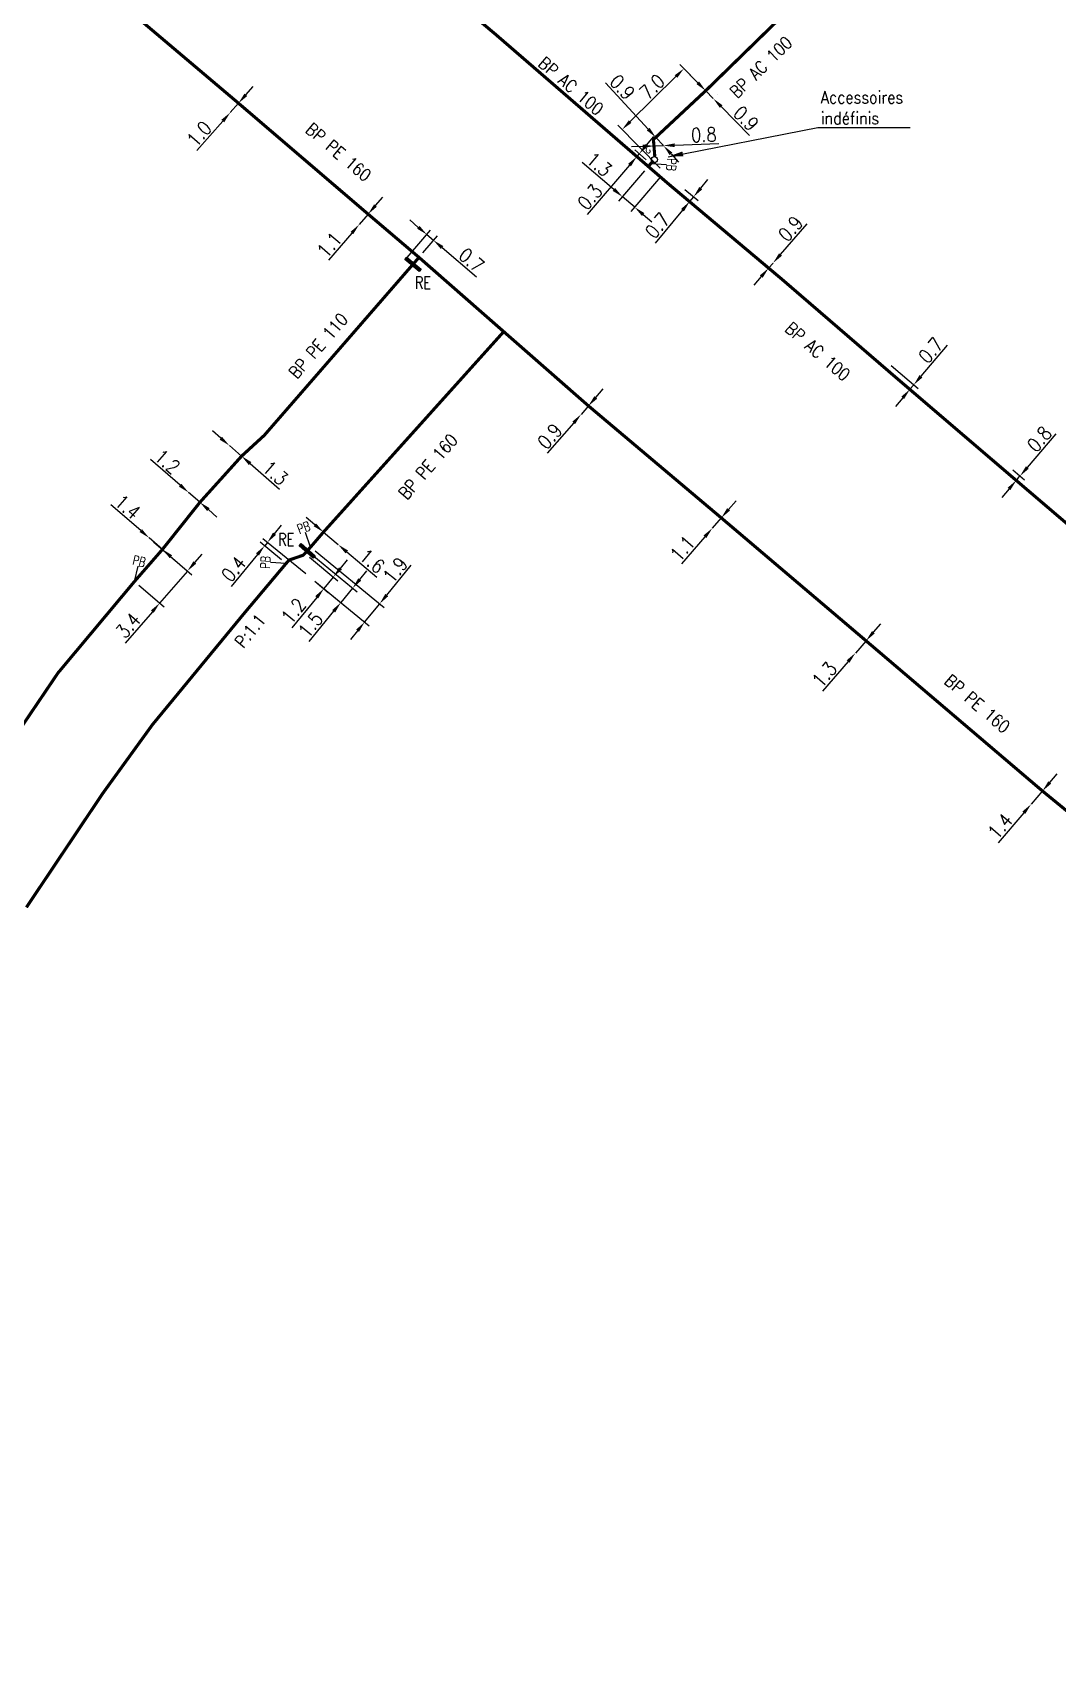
# Model space of a CAD drawing. Header units: millimetres. Extents: x 184998 to 186003, y 126995 to 128002.
# Drawn here: x 185588 to 185670.2, y 127368.1 to 127498 of the extents above; entities that cross this region are included whole.
import ezdxf
from ezdxf.enums import TextEntityAlignment as Align

# ---------------------------------------------------------------- set-up
doc = ezdxf.new("R2010")
doc.units = ezdxf.units.MM
doc.header["$PDMODE"] = 34
doc.linetypes.add('L_25_AP', pattern=[2000, 1000, 1000])
doc.linetypes.add('L_25_PE', pattern=[2000, 1000, 1000])
doc.layers.get('0').update_dxf_attribs({"linetype": 'CONTINUOUS'})
doc.layers.get('DEFPOINTS').update_dxf_attribs({"linetype": 'CONTINUOUS'})
for name, color, linetype in [('L_150', 1, 'CONTINUOUS'), ('L_340', 7, 'CONTINUOUS'), ('L_930', 7, 'CONTINUOUS')]:
    doc.layers.add(name, color=color, linetype=linetype)
doc.styles.add('G_ROMANS', font='ROMANS.SHX', dxfattribs={"width": 0.75})
doc.styles.get("Standard").update_dxf_attribs({"font": 'romans.shx', "width": 0.85})
doc.dimstyles.get("Standard").update_dxf_attribs({"dimtxt": 1.5, "dimasz": 1.2, "dimexe": 0.625, "dimexo": 0.625, "dimgap": 0.25, "dimtad": 1, "dimdec": 1, "dimzin": 0, "dimdsep": 46, "dimtxsty": 'Standard', "dimcen": -0.5, "dimadec": 0, "dimazin": 0, "dimtfac": 1, "dimtdec": 1, "dimtmove": 0, "dimatfit": 3, "dimfxl": 0, "dimtolj": 1, "dimtzin": 0, "dimarcsym": 0})

# ---------------------------------------------------------------- blocks, each defined once
blk = doc.blocks.new('*D706')
at = {"layer": 'DEFPOINTS', "color": 0, "linetype": 'Continuous', "ltscale": 0.5, "transparency": 16777216}
for p in [(185614.89, 127483.4), (185614.18, 127482.57), (185614.18, 127482.57)]:
    blk.add_point(p, dxfattribs=at)
at = {"layer": 'L_150', "color": 0, "linetype": 'Continuous', "lineweight": -2, "ltscale": 0.5, "transparency": 16777216}
for p, q in [((185615.48, 127484.08), (185616.07, 127484.77)), ((185614.89, 127483.4), (185614.18, 127482.57)), ((185613.59, 127481.88), (185611.72, 127479.71))]:
    blk.add_line(p, q, dxfattribs=at)
at = {"layer": 'L_150', "color": 0, "linetype": 'Continuous', "ltscale": 0.5, "transparency": 16777216}
for points in [[(185615.37, 127484.18), (185615.59, 127483.99), (185614.89, 127483.4)], [(185613.48, 127481.98), (185613.7, 127481.79), (185614.18, 127482.57)]]:
    blk.add_solid(points, dxfattribs=at)
at = {"layer": 'L_150', "color": 0, "linetype": 'Continuous', "ltscale": 0.5, "transparency": 16777216, "insert": (185611.79, 127480.94), "char_height": 1.125, "attachment_point": 5, "rotation": 49.3536}
blk.add_mtext('\\A1;1.1', dxfattribs=at)
blk = doc.blocks.new('*D707')
at = {"layer": 'DEFPOINTS', "color": 0, "linetype": 'Continuous', "ltscale": 0.5, "transparency": 16777216}
for p in [(185604.5, 127492.29), (185603.84, 127491.54), (185603.84, 127491.54)]:
    blk.add_point(p, dxfattribs=at)
at = {"layer": 'L_150', "color": 0, "linetype": 'Continuous', "lineweight": -2, "ltscale": 0.5, "transparency": 16777216}
for p, q in [((185605.09, 127492.96), (185605.68, 127493.64)), ((185604.5, 127492.29), (185603.84, 127491.54)), ((185603.24, 127490.86), (185601.17, 127488.5))]:
    blk.add_line(p, q, dxfattribs=at)
at = {"layer": 'L_150', "color": 0, "linetype": 'Continuous', "ltscale": 0.5, "transparency": 16777216}
for points in [[(185604.98, 127493.06), (185605.2, 127492.86), (185604.5, 127492.29)], [(185603.13, 127490.96), (185603.36, 127490.76), (185603.84, 127491.54)]]:
    blk.add_solid(points, dxfattribs=at)
at = {"layer": 'L_150', "color": 0, "linetype": 'Continuous', "ltscale": 0.5, "transparency": 16777216, "insert": (185601.35, 127489.83), "char_height": 1.125, "attachment_point": 5, "rotation": 48.7536}
blk.add_mtext('\\A1;1.0', dxfattribs=at)
blk = doc.blocks.new('*D712')
at = {"layer": 'DEFPOINTS', "color": 0, "linetype": 'Continuous', "ltscale": 0.5, "transparency": 16777216}
for p in [(185619.6, 127481.76), (185617.72, 127479.55), (185618.97, 127479.93)]:
    blk.add_point(p, dxfattribs=at)
at = {"layer": 'L_150', "color": 0, "linetype": 'Continuous', "lineweight": -2, "ltscale": 0.5, "transparency": 16777216}
for p, q in [((185618.02, 127479.91), (185619.9, 127482.12)), ((185618.91, 127482.34), (185618.23, 127482.93)), ((185619.27, 127480.29), (185620.44, 127481.66)), ((185619.6, 127481.76), (185620.13, 127481.3)), ((185620.82, 127480.72), (185623.59, 127478.36))]:
    blk.add_line(p, q, dxfattribs=at)
at = {"layer": 'L_150', "color": 0, "linetype": 'Continuous', "ltscale": 0.5, "transparency": 16777216}
for points in [[(185619.01, 127482.46), (185618.82, 127482.23), (185619.6, 127481.76)], [(185620.92, 127480.84), (185620.72, 127480.61), (185620.13, 127481.3)]]:
    blk.add_solid(points, dxfattribs=at)
at = {"layer": 'L_150', "color": 0, "linetype": 'Continuous', "ltscale": 0.5, "transparency": 16777216, "insert": (185623.18, 127479.7), "char_height": 1.125, "attachment_point": 5, "rotation": 319.5949}
blk.add_mtext('\\A1;0.7', dxfattribs=at)
blk = doc.blocks.new('*D713')
at = {"layer": 'DEFPOINTS', "color": 0, "linetype": 'Continuous', "ltscale": 0.5, "transparency": 16777216}
for p in [(185603.77, 127464.85), (185603.77, 127464.85), (185604.75, 127464)]:
    blk.add_point(p, dxfattribs=at)
at = {"layer": 'L_150', "color": 0, "linetype": 'Continuous', "lineweight": -2, "ltscale": 0.5, "transparency": 16777216}
for p, q in [((185603.09, 127465.44), (185602.41, 127466.03)), ((185603.77, 127464.85), (185604.75, 127464)), ((185605.43, 127463.41), (185607.8, 127461.35))]:
    blk.add_line(p, q, dxfattribs=at)
at = {"layer": 'L_150', "color": 0, "linetype": 'Continuous', "ltscale": 0.5, "transparency": 16777216}
for points in [[(185603.18, 127465.55), (185602.99, 127465.32), (185603.77, 127464.85)], [(185605.53, 127463.52), (185605.33, 127463.29), (185604.75, 127464)]]:
    blk.add_solid(points, dxfattribs=at)
at = {"layer": 'L_150', "color": 0, "linetype": 'Continuous', "ltscale": 0.5, "transparency": 16777216, "insert": (185607.45, 127462.65), "char_height": 1.125, "attachment_point": 5, "rotation": 319.0544}
blk.add_mtext('\\A1;1.3', dxfattribs=at)
blk = doc.blocks.new('*D714')
at = {"layer": 'DEFPOINTS', "color": 0, "linetype": 'Continuous', "ltscale": 0.5, "transparency": 16777216}
for p in [(185600.5, 127461.09), (185600.5, 127461.09), (185601.41, 127460.3)]:
    blk.add_point(p, dxfattribs=at)
at = {"layer": 'L_150', "color": 0, "linetype": 'Continuous', "lineweight": -2, "ltscale": 0.5, "transparency": 16777216}
for p, q in [((185599.82, 127461.68), (185597.45, 127463.74)), ((185601.41, 127460.3), (185600.5, 127461.09)), ((185602.09, 127459.71), (185602.77, 127459.12))]:
    blk.add_line(p, q, dxfattribs=at)
at = {"layer": 'L_150', "color": 0, "linetype": 'Continuous', "ltscale": 0.5, "transparency": 16777216}
for points in [[(185599.92, 127461.79), (185599.72, 127461.56), (185600.5, 127461.09)], [(185602.19, 127459.83), (185601.99, 127459.6), (185601.41, 127460.3)]]:
    blk.add_solid(points, dxfattribs=at)
at = {"layer": 'L_150', "color": 0, "linetype": 'Continuous', "ltscale": 0.5, "transparency": 16777216, "insert": (185598.79, 127463.57), "char_height": 1.125, "attachment_point": 5, "rotation": 319.0588}
blk.add_mtext('\\A1;1.2', dxfattribs=at)
blk = doc.blocks.new('*D715')
at = {"layer": 'DEFPOINTS', "color": 0, "linetype": 'Continuous', "ltscale": 0.5, "transparency": 16777216}
for p in [(185632.55, 127468.03), (185631.96, 127467.35), (185631.96, 127467.35)]:
    blk.add_point(p, dxfattribs=at)
at = {"layer": 'L_150', "color": 0, "linetype": 'Continuous', "lineweight": -2, "ltscale": 0.5, "transparency": 16777216}
for p, q in [((185633.14, 127468.71), (185633.74, 127469.39)), ((185632.55, 127468.03), (185631.96, 127467.35)), ((185631.37, 127466.67), (185629.25, 127464.23))]:
    blk.add_line(p, q, dxfattribs=at)
at = {"layer": 'L_150', "color": 0, "linetype": 'Continuous', "ltscale": 0.5, "transparency": 16777216}
for points in [[(185633.03, 127468.81), (185633.26, 127468.61), (185632.55, 127468.03)], [(185631.26, 127466.77), (185631.48, 127466.57), (185631.96, 127467.35)]]:
    blk.add_solid(points, dxfattribs=at)
at = {"layer": 'L_150', "color": 0, "linetype": 'Continuous', "ltscale": 0.5, "transparency": 16777216, "insert": (185629.45, 127465.6), "char_height": 1.125, "attachment_point": 5, "rotation": 48.9476}
blk.add_mtext('\\A1;0.9', dxfattribs=at)
blk = doc.blocks.new('*D716')
at = {"layer": 'DEFPOINTS', "color": 0, "linetype": 'Continuous', "ltscale": 0.5, "transparency": 16777216}
for p in [(185643.2, 127459.05), (185642.48, 127458.22), (185642.48, 127458.22)]:
    blk.add_point(p, dxfattribs=at)
at = {"layer": 'L_150', "color": 0, "linetype": 'Continuous', "lineweight": -2, "ltscale": 0.5, "transparency": 16777216}
for p, q in [((185643.79, 127459.73), (185644.38, 127460.41)), ((185643.2, 127459.05), (185642.48, 127458.22)), ((185641.89, 127457.54), (185640.01, 127455.37))]:
    blk.add_line(p, q, dxfattribs=at)
at = {"layer": 'L_150', "color": 0, "linetype": 'Continuous', "ltscale": 0.5, "transparency": 16777216}
for points in [[(185643.67, 127459.83), (185643.9, 127459.64), (185643.2, 127459.05)], [(185641.77, 127457.64), (185642, 127457.44), (185642.48, 127458.22)]]:
    blk.add_solid(points, dxfattribs=at)
at = {"layer": 'L_150', "color": 0, "linetype": 'Continuous', "ltscale": 0.5, "transparency": 16777216, "insert": (185640.09, 127456.61), "char_height": 1.125, "attachment_point": 5, "rotation": 49.108}
blk.add_mtext('\\A1;1.1', dxfattribs=at)
blk = doc.blocks.new('*D717')
at = {"layer": 'DEFPOINTS', "color": 0, "linetype": 'Continuous', "ltscale": 0.5, "transparency": 16777216}
for p in [(185654.8, 127449.2), (185653.95, 127448.22), (185653.95, 127448.22)]:
    blk.add_point(p, dxfattribs=at)
at = {"layer": 'L_150', "color": 0, "linetype": 'Continuous', "lineweight": -2, "ltscale": 0.5, "transparency": 16777216}
for p, q in [((185655.39, 127449.88), (185655.98, 127450.56)), ((185654.8, 127449.2), (185653.95, 127448.22)), ((185653.36, 127447.54), (185651.3, 127445.17))]:
    blk.add_line(p, q, dxfattribs=at)
at = {"layer": 'L_150', "color": 0, "linetype": 'Continuous', "ltscale": 0.5, "transparency": 16777216}
for points in [[(185655.28, 127449.98), (185655.5, 127449.79), (185654.8, 127449.2)], [(185653.25, 127447.64), (185653.47, 127447.44), (185653.95, 127448.22)]]:
    blk.add_solid(points, dxfattribs=at)
at = {"layer": 'L_150', "color": 0, "linetype": 'Continuous', "ltscale": 0.5, "transparency": 16777216, "insert": (185651.47, 127446.5), "char_height": 1.125, "attachment_point": 5, "rotation": 49.1077}
blk.add_mtext('\\A1;1.3', dxfattribs=at)
blk = doc.blocks.new('*D718')
at = {"layer": 'DEFPOINTS', "color": 0, "linetype": 'Continuous', "ltscale": 0.5, "transparency": 16777216}
for p in [(185668.94, 127437.16), (185668.03, 127436.1), (185668.03, 127436.1)]:
    blk.add_point(p, dxfattribs=at)
at = {"layer": 'L_150', "color": 0, "linetype": 'Continuous', "lineweight": -2, "ltscale": 0.5, "transparency": 16777216}
for p, q in [((185669.53, 127437.85), (185670.11, 127438.53)), ((185668.94, 127437.16), (185668.03, 127436.1)), ((185667.45, 127435.42), (185665.38, 127433))]:
    blk.add_line(p, q, dxfattribs=at)
at = {"layer": 'L_150', "color": 0, "linetype": 'Continuous', "ltscale": 0.5, "transparency": 16777216}
for points in [[(185669.42, 127437.95), (185669.64, 127437.75), (185668.94, 127437.16)], [(185667.33, 127435.51), (185667.56, 127435.32), (185668.03, 127436.1)]]:
    blk.add_solid(points, dxfattribs=at)
at = {"layer": 'L_150', "color": 0, "linetype": 'Continuous', "ltscale": 0.5, "transparency": 16777216, "insert": (185665.55, 127434.35), "char_height": 1.125, "attachment_point": 5, "rotation": 49.4371}
blk.add_mtext('\\A1;1.4', dxfattribs=at)
blk = doc.blocks.new('*D724')
at = {"layer": 'DEFPOINTS', "color": 0, "linetype": 'Continuous', "ltscale": 0.5, "transparency": 16777216}
for p in [(185637.95, 127489.55), (185638.56, 127488.89), (185638.56, 127488.89)]:
    blk.add_point(p, dxfattribs=at)
at = {"layer": 'L_150', "color": 0, "linetype": 'Continuous', "lineweight": -2, "ltscale": 0.5, "transparency": 16777216}
for p, q in [((185637.34, 127490.21), (185633.93, 127493.91)), ((185638.56, 127488.89), (185637.95, 127489.55)), ((185639.17, 127488.23), (185639.78, 127487.57))]:
    blk.add_line(p, q, dxfattribs=at)
at = {"layer": 'L_150', "color": 0, "linetype": 'Continuous', "ltscale": 0.5, "transparency": 16777216}
for points in [[(185637.45, 127490.32), (185637.23, 127490.11), (185637.95, 127489.55)], [(185639.28, 127488.33), (185639.06, 127488.13), (185638.56, 127488.89)]]:
    blk.add_solid(points, dxfattribs=at)
at = {"layer": 'L_150', "color": 0, "linetype": 'Continuous', "ltscale": 0.5, "transparency": 16777216, "insert": (185635.27, 127493.57), "char_height": 1.125, "attachment_point": 5, "rotation": 312.7076}
blk.add_mtext('\\A1;0.9', dxfattribs=at)
blk = doc.blocks.new('*D725')
at = {"layer": 'DEFPOINTS', "color": 0, "linetype": 'Continuous', "ltscale": 0.5, "transparency": 16777216}
for p in [(185641.95, 127493.29), (185635.25, 127490.18), (185638.64, 127486.74)]:
    blk.add_point(p, dxfattribs=at)
at = {"layer": 'L_150', "color": 0, "linetype": 'Continuous', "lineweight": -2, "ltscale": 0.5, "transparency": 16777216}
for p, q in [((185641.62, 127493.62), (185639.88, 127495.39)), ((185639.56, 127494.43), (185635.89, 127490.81)), ((185638.31, 127487.07), (185634.92, 127490.52))]:
    blk.add_line(p, q, dxfattribs=at)
at = {"layer": 'L_150', "color": 0, "linetype": 'Continuous', "ltscale": 0.5, "transparency": 16777216}
for points in [[(185639.46, 127494.53), (185639.67, 127494.32), (185640.2, 127495.06)], [(185635.79, 127490.92), (185636, 127490.71), (185635.25, 127490.18)]]:
    blk.add_solid(points, dxfattribs=at)
at = {"layer": 'L_150', "color": 0, "linetype": 'Continuous', "ltscale": 0.5, "transparency": 16777216, "insert": (185637.66, 127493.61), "char_height": 1.125, "attachment_point": 5, "rotation": 44.5251}
blk.add_mtext('\\A1;7.0', dxfattribs=at)
blk = doc.blocks.new('*D726')
at = {"layer": 'DEFPOINTS', "color": 0, "linetype": 'Continuous', "ltscale": 0.5, "transparency": 16777216}
for p in [(185641.95, 127493.29), (185642.56, 127492.66), (185642.56, 127492.66)]:
    blk.add_point(p, dxfattribs=at)
at = {"layer": 'L_150', "color": 0, "linetype": 'Continuous', "lineweight": -2, "ltscale": 0.5, "transparency": 16777216}
for p, q in [((185641.32, 127493.93), (185640.68, 127494.57)), ((185642.28, 127493.61), (185642.28, 127493.61)), ((185641.95, 127493.29), (185642.56, 127492.66)), ((185642.9, 127492.99), (185642.9, 127492.99)), ((185643.19, 127492.02), (185645.46, 127489.71))]:
    blk.add_line(p, q, dxfattribs=at)
at = {"layer": 'L_150', "color": 0, "linetype": 'Continuous', "ltscale": 0.5, "transparency": 16777216}
for points in [[(185641.42, 127494.03), (185641.21, 127493.82), (185641.95, 127493.29)], [(185643.3, 127492.12), (185643.09, 127491.91), (185642.56, 127492.66)]]:
    blk.add_solid(points, dxfattribs=at)
at = {"layer": 'L_150', "color": 0, "linetype": 'Continuous', "ltscale": 0.5, "transparency": 16777216, "insert": (185645.18, 127491.07), "char_height": 1.125, "attachment_point": 5, "rotation": 314.5251}
blk.add_mtext('\\A1;0.9', dxfattribs=at)
blk = doc.blocks.new('*D783')
at = {"layer": 'DEFPOINTS', "color": 0, "linetype": 'Continuous', "ltscale": 0.5, "transparency": 16777216}
for p in [(185637.35, 127487.22), (185638.64, 127486.74), (185636.26, 127483.95)]:
    blk.add_point(p, dxfattribs=at)
at = {"layer": 'L_150', "color": 0, "linetype": 'Continuous', "lineweight": -2, "ltscale": 0.5, "transparency": 16777216}
for p, q in [((185634.59, 127485.38), (185632.06, 127487.55)), ((185637.05, 127486.86), (185634.97, 127484.44)), ((185638.33, 127486.38), (185635.95, 127483.6)), ((185636.26, 127483.95), (185635.28, 127484.79)), ((185636.94, 127483.37), (185637.62, 127482.78))]:
    blk.add_line(p, q, dxfattribs=at)
at = {"layer": 'L_150', "color": 0, "linetype": 'Continuous', "ltscale": 0.5, "transparency": 16777216}
for points in [[(185634.69, 127485.49), (185634.49, 127485.26), (185635.28, 127484.79)], [(185637.04, 127483.48), (185636.84, 127483.25), (185636.26, 127483.95)]]:
    blk.add_solid(points, dxfattribs=at)
at = {"layer": 'L_150', "color": 0, "linetype": 'Continuous', "ltscale": 0.5, "transparency": 16777216, "insert": (185633.4, 127487.39), "char_height": 1.125, "attachment_point": 5, "rotation": 319.4234}
blk.add_mtext('\\A1;1.3', dxfattribs=at)
blk = doc.blocks.new('*D784')
at = {"layer": 'DEFPOINTS', "color": 0, "linetype": 'Continuous', "ltscale": 0.5, "transparency": 16777216}
for p in [(185639.91, 127485.68), (185639.59, 127485.29), (185640.98, 127484.79)]:
    blk.add_point(p, dxfattribs=at)
at = {"layer": 'L_150', "color": 0, "linetype": 'Continuous', "lineweight": -2, "ltscale": 0.5, "transparency": 16777216}
for p, q in [((185641.56, 127485.48), (185642.13, 127486.17)), ((185639.95, 127484.99), (185641.02, 127484.1)), ((185640.27, 127485.38), (185641.34, 127484.49)), ((185640.98, 127484.79), (185640.66, 127484.4)), ((185640.08, 127483.71), (185637.9, 127481.08))]:
    blk.add_line(p, q, dxfattribs=at)
at = {"layer": 'L_150', "color": 0, "linetype": 'Continuous', "ltscale": 0.5, "transparency": 16777216}
for points in [[(185641.44, 127485.58), (185641.67, 127485.38), (185640.98, 127484.79)], [(185639.97, 127483.81), (185640.2, 127483.61), (185640.66, 127484.4)]]:
    blk.add_solid(points, dxfattribs=at)
at = {"layer": 'L_150', "color": 0, "linetype": 'Continuous', "ltscale": 0.5, "transparency": 16777216, "insert": (185638.08, 127482.48), "char_height": 1.125, "attachment_point": 5, "rotation": 50.2221}
blk.add_mtext('\\A1;0.7', dxfattribs=at)
blk = doc.blocks.new('*D785')
at = {"layer": 'DEFPOINTS', "color": 0, "linetype": 'Continuous', "ltscale": 0.5, "transparency": 16777216}
for p in [(185637.8, 127488.86), (185638.56, 127488.89), (185638.56, 127488.89)]:
    blk.add_point(p, dxfattribs=at)
at = {"layer": 'L_150', "color": 0, "linetype": 'Continuous', "lineweight": -2, "ltscale": 0.5, "transparency": 16777216}
for p, q in [((185636.9, 127488.83), (185636, 127488.8)), ((185637.8, 127488.86), (185638.56, 127488.89)), ((185639.46, 127488.92), (185643.01, 127489.05))]:
    blk.add_line(p, q, dxfattribs=at)
at = {"layer": 'L_150', "color": 0, "linetype": 'Continuous', "ltscale": 0.5, "transparency": 16777216}
for points in [[(185636.9, 127488.98), (185636.91, 127488.68), (185637.8, 127488.86)], [(185639.46, 127489.07), (185639.47, 127488.77), (185638.56, 127488.89)]]:
    blk.add_solid(points, dxfattribs=at)
at = {"layer": 'L_150', "color": 0, "linetype": 'Continuous', "ltscale": 0.5, "transparency": 16777216, "insert": (185641.8, 127489.76), "char_height": 1.125, "attachment_point": 5, "rotation": 2.0124}
blk.add_mtext('\\A1;0.8', dxfattribs=at)
blk = doc.blocks.new('*D786')
at = {"layer": 'DEFPOINTS', "color": 0, "linetype": 'Continuous', "transparency": 16777216}
for p in [(185636.43, 127488.01), (185637.35, 127487.22), (185637.55, 127487.45)]:
    blk.add_point(p, dxfattribs=at)
at = {"layer": 'L_340', "color": 0, "linetype": 'Continuous', "lineweight": -2, "transparency": 16777216}
for p, q in [((185637.21, 127488.92), (185637.8, 127489.61)), ((185637, 127487.52), (185636.07, 127488.32)), ((185637.19, 127487.75), (185636.27, 127488.54)), ((185636.62, 127488.24), (185636.43, 127488.01)), ((185635.84, 127487.33), (185632.46, 127483.38))]:
    blk.add_line(p, q, dxfattribs=at)
at = {"layer": 'L_340', "color": 0, "linetype": 'Continuous', "transparency": 16777216}
for points in [[(185637.1, 127489.02), (185637.32, 127488.83), (185636.62, 127488.24)], [(185635.73, 127487.43), (185635.96, 127487.23), (185636.43, 127488.01)]]:
    blk.add_solid(points, dxfattribs=at)
at = {"layer": 'L_340', "color": 0, "linetype": 'Continuous', "transparency": 16777216, "insert": (185632.67, 127484.77), "char_height": 1.125, "attachment_point": 5, "rotation": 49.4234}
blk.add_mtext('\\A1;0.3', dxfattribs=at)
blk = doc.blocks.new('L_340_13')
at = {"color": 0, "linetype": 'Continuous', "flags": 128}
blk.add_lwpolyline([(0, 0), (0, 1.25)], dxfattribs=at)
at = {"color": 0, "linetype": 'Continuous', "style": 'G_ROMANS', "width": 0.75}
blk.add_text('PB', height=0.75, dxfattribs=at).set_placement((0, 1.66), align=Align.MIDDLE)
at = {"color": 0, "linetype": 'Continuous', "width": 0.75, "flags": 3}
for tag, p in [('DEF_LEG', (0, -10)), ('DEF_COUP', (0, -12.5)), ('DEF_TYPE', (0, -15))]:
    blk.add_attdef(tag, text='', height=1.2, dxfattribs=at).set_placement(p, align=Align.MIDDLE)
blk = doc.blocks.new('*D787')
at = {"layer": 'DEFPOINTS', "color": 0, "linetype": 'Continuous', "ltscale": 0.5, "transparency": 16777216}
for p in [(185656.45, 127471.56), (185656.15, 127471.21), (185658.62, 127469.71)]:
    blk.add_point(p, dxfattribs=at)
at = {"layer": 'L_150', "color": 0, "linetype": 'Continuous', "lineweight": -2, "ltscale": 0.5, "transparency": 16777216}
for p, q in [((185659.21, 127470.4), (185661.33, 127472.9)), ((185656.51, 127470.9), (185658.68, 127469.06)), ((185656.81, 127471.26), (185658.98, 127469.41)), ((185657.74, 127468.68), (185657.16, 127467.99)), ((185658.32, 127469.36), (185658.62, 127469.71))]:
    blk.add_line(p, q, dxfattribs=at)
at = {"layer": 'L_150', "color": 0, "linetype": 'Continuous', "ltscale": 0.5, "transparency": 16777216}
for points in [[(185659.09, 127470.5), (185659.32, 127470.3), (185658.62, 127469.71)], [(185657.63, 127468.77), (185657.85, 127468.58), (185658.32, 127469.36)]]:
    blk.add_solid(points, dxfattribs=at)
at = {"layer": 'L_150', "color": 0, "linetype": 'Continuous', "ltscale": 0.5, "transparency": 16777216, "insert": (185659.99, 127472.48), "char_height": 1.125, "attachment_point": 5, "rotation": 49.6227}
blk.add_mtext('\\A1;0.7', dxfattribs=at)
blk = doc.blocks.new('*D788')
at = {"layer": 'DEFPOINTS', "color": 0, "linetype": 'Continuous', "ltscale": 0.5, "transparency": 16777216}
for p in [(185665.92, 127462.84), (185666.21, 127463.2), (185667.14, 127462.41)]:
    blk.add_point(p, dxfattribs=at)
at = {"layer": 'L_150', "color": 0, "linetype": 'Continuous', "lineweight": -2, "ltscale": 0.5, "transparency": 16777216}
for p, q in [((185667.73, 127463.09), (185670.03, 127465.78)), ((185666.28, 127462.54), (185667.2, 127461.75)), ((185666.57, 127462.9), (185667.5, 127462.1)), ((185666.85, 127462.06), (185667.14, 127462.41)), ((185666.26, 127461.37), (185665.68, 127460.69))]:
    blk.add_line(p, q, dxfattribs=at)
at = {"layer": 'L_150', "color": 0, "linetype": 'Continuous', "ltscale": 0.5, "transparency": 16777216}
for points in [[(185667.62, 127463.19), (185667.84, 127462.99), (185667.14, 127462.41)], [(185666.15, 127461.47), (185666.37, 127461.28), (185666.85, 127462.06)]]:
    blk.add_solid(points, dxfattribs=at)
at = {"layer": 'L_150', "color": 0, "linetype": 'Continuous', "ltscale": 0.5, "transparency": 16777216, "insert": (185668.69, 127465.37), "char_height": 1.125, "attachment_point": 5, "rotation": 49.4668}
blk.add_mtext('\\A1;0.8', dxfattribs=at)
blk = doc.blocks.new('*D791')
at = {"layer": 'DEFPOINTS', "color": 0, "linetype": 'Continuous', "ltscale": 0.5, "transparency": 16777216}
for p in [(185646.99, 127479.08), (185647.35, 127479.48), (185647.35, 127479.48)]:
    blk.add_point(p, dxfattribs=at)
at = {"layer": 'L_150', "color": 0, "linetype": 'Continuous', "lineweight": -2, "ltscale": 0.5, "transparency": 16777216}
for p, q in [((185647.94, 127480.16), (185650.08, 127482.62)), ((185646.99, 127479.07), (185647.35, 127479.48)), ((185646.4, 127478.39), (185645.81, 127477.71)), ((185647.34, 127478.77), (185647.35, 127478.76))]:
    blk.add_line(p, q, dxfattribs=at)
at = {"layer": 'L_150', "color": 0, "linetype": 'Continuous', "ltscale": 0.5, "transparency": 16777216}
for points in [[(185646.29, 127478.49), (185646.52, 127478.3), (185646.99, 127479.07)], [(185647.83, 127480.26), (185648.06, 127480.06), (185647.35, 127479.48)]]:
    blk.add_solid(points, dxfattribs=at)
at = {"layer": 'L_150', "color": 0, "linetype": 'Continuous', "ltscale": 0.5, "transparency": 16777216, "insert": (185648.75, 127482.23), "char_height": 1.125, "attachment_point": 5, "rotation": 48.9503}
blk.add_mtext('\\A1;0.9', dxfattribs=at)
blk = doc.blocks.new('L_300_15')
at = {"color": 0, "linetype": 'Continuous'}
blk.add_circle((0, 0), 0.5, dxfattribs=at)
at = {"color": 0, "linetype": 'Continuous', "style": 'G_ROMANS', "width": 0.75}
blk.add_text('?', height=1.5, dxfattribs=at).set_placement((0, -2.1), align=Align.MIDDLE_CENTER)
at = {"color": 0, "linetype": 'Continuous', "width": 0.75}
blk.add_attdef('TYP', text='', height=1.5, dxfattribs=at).set_placement((0, 1.85), align=Align.MIDDLE_CENTER)
at = {"color": 0, "linetype": 'Continuous', "width": 0.75, "flags": 1}
blk.add_attdef('NUM', text='', height=1.2, dxfattribs=at).set_placement((0, -1.2), align=Align.MIDDLE_CENTER)
at = {"color": 0, "linetype": 'Continuous', "width": 0.75, "flags": 3}
for tag, p in [('DEF_LEG', (0, -5)), ('DEF_COUP', (0, -7.5)), ('DEF_TYPE', (0, -10))]:
    blk.add_attdef(tag, text='', height=1.2, dxfattribs=at).set_placement(p, align=Align.MIDDLE)
blk = doc.blocks.new('*D1490')
at = {"layer": 'DEFPOINTS', "color": 0, "linetype": 'Continuous', "transparency": 16777216}
for p in [(185597.35, 127457.44), (185597.35, 127457.44), (185598.41, 127456.53)]:
    blk.add_point(p, dxfattribs=at)
at = {"layer": 'L_150', "color": 0, "linetype": 'Continuous', "lineweight": -2, "transparency": 16777216}
for p, q in [((185596.67, 127458.03), (185594.26, 127460.11)), ((185598.41, 127456.53), (185597.35, 127457.44)), ((185599.09, 127455.94), (185599.77, 127455.35))]:
    blk.add_line(p, q, dxfattribs=at)
at = {"layer": 'L_150', "color": 0, "linetype": 'Continuous', "transparency": 16777216}
for points in [[(185596.77, 127458.14), (185596.57, 127457.92), (185597.35, 127457.44)], [(185599.19, 127456.05), (185598.99, 127455.82), (185598.41, 127456.53)]]:
    blk.add_solid(points, dxfattribs=at)
at = {"layer": 'L_150', "color": 0, "linetype": 'Continuous', "transparency": 16777216, "insert": (185595.61, 127459.93), "char_height": 1.125, "attachment_point": 5, "rotation": 319.1563}
blk.add_mtext('\\A1;1.4', dxfattribs=at)
blk = doc.blocks.new('*D1491')
at = {"layer": 'DEFPOINTS', "color": 0, "linetype": 'Continuous', "transparency": 16777216}
for p in [(185597.35, 127457.44), (185600.41, 127454.79), (185596.17, 127453.96)]:
    blk.add_point(p, dxfattribs=at)
at = {"layer": 'L_340', "color": 0, "linetype": 'Continuous', "lineweight": -2, "transparency": 16777216}
for p, q in [((185597.7, 127457.13), (185600.77, 127454.49)), ((185601, 127455.47), (185601.59, 127456.15)), ((185600.41, 127454.79), (185598.18, 127452.22)), ((185596.52, 127453.65), (185598.54, 127451.91)), ((185597.6, 127451.53), (185595.42, 127449.02))]:
    blk.add_line(p, q, dxfattribs=at)
at = {"layer": 'L_340', "color": 0, "linetype": 'Continuous', "transparency": 16777216}
for points in [[(185600.89, 127455.57), (185601.11, 127455.38), (185600.41, 127454.79)], [(185597.48, 127451.63), (185597.71, 127451.44), (185598.18, 127452.22)]]:
    blk.add_solid(points, dxfattribs=at)
at = {"layer": 'L_340', "color": 0, "linetype": 'Continuous', "transparency": 16777216, "insert": (185595.65, 127450.43), "char_height": 1.125, "attachment_point": 5, "rotation": 49.1563}
blk.add_mtext('\\A1;3.4', dxfattribs=at)
blk = doc.blocks.new('*D1492')
at = {"layer": 'DEFPOINTS', "color": 0, "linetype": 'Continuous', "transparency": 16777216}
for p in [(185610.28, 127456.71), (185610.26, 127454.27), (185614.61, 127450.7)]:
    blk.add_point(p, dxfattribs=at)
at = {"layer": 'L_340', "color": 0, "linetype": 'Continuous', "lineweight": -2, "transparency": 16777216}
for p, q in [((185610.64, 127456.41), (185616.18, 127451.87)), ((185616.39, 127452.86), (185618.35, 127455.26)), ((185610.62, 127453.97), (185614.97, 127450.4)), ((185614.61, 127450.7), (185615.82, 127452.17)), ((185614.04, 127450), (185613.47, 127449.31))]:
    blk.add_line(p, q, dxfattribs=at)
at = {"layer": 'L_340', "color": 0, "linetype": 'Continuous', "transparency": 16777216}
for points in [[(185616.27, 127452.96), (185616.5, 127452.77), (185615.82, 127452.17)], [(185613.93, 127450.1), (185614.16, 127449.91), (185614.61, 127450.7)]]:
    blk.add_solid(points, dxfattribs=at)
at = {"layer": 'L_340', "color": 0, "linetype": 'Continuous', "transparency": 16777216, "insert": (185617.07, 127454.88), "char_height": 1.125, "attachment_point": 5, "rotation": 50.6449}
blk.add_mtext('\\A1;1.9', dxfattribs=at)
blk = doc.blocks.new('*D1494')
at = {"layer": 'DEFPOINTS', "color": 0, "linetype": 'Continuous', "transparency": 16777216}
for p in [(185609.81, 127456.18), (185610.26, 127454.27), (185611.34, 127453.38)]:
    blk.add_point(p, dxfattribs=at)
at = {"layer": 'L_150', "color": 0, "linetype": 'Continuous', "lineweight": -2, "transparency": 16777216}
for p, q in [((185610.18, 127455.89), (185612.46, 127454.01)), ((185612.67, 127455), (185613.24, 127455.7)), ((185610.62, 127453.97), (185611.7, 127453.08)), ((185612.1, 127454.31), (185611.34, 127453.38)), ((185610.77, 127452.68), (185608.78, 127450.25))]:
    blk.add_line(p, q, dxfattribs=at)
at = {"layer": 'L_150', "color": 0, "linetype": 'Continuous', "transparency": 16777216}
for points in [[(185612.56, 127455.1), (185612.79, 127454.91), (185612.1, 127454.31)], [(185610.65, 127452.78), (185610.89, 127452.59), (185611.34, 127453.38)]]:
    blk.add_solid(points, dxfattribs=at)
at = {"layer": 'L_150', "color": 0, "linetype": 'Continuous', "transparency": 16777216, "insert": (185608.91, 127451.6), "char_height": 1.125, "attachment_point": 5, "rotation": 50.6449}
blk.add_mtext('\\A1;1.2', dxfattribs=at)
blk = doc.blocks.new('*D1495')
at = {"layer": 'DEFPOINTS', "color": 0, "linetype": 'Continuous', "transparency": 16777216}
for p in [(185610.01, 127456.41), (185610.26, 127454.27), (185612.7, 127452.26)]:
    blk.add_point(p, dxfattribs=at)
at = {"layer": 'L_340', "color": 0, "linetype": 'Continuous', "lineweight": -2, "transparency": 16777216}
for p, q in [((185610.38, 127456.11), (185614.01, 127453.13)), ((185614.22, 127454.12), (185614.79, 127454.82)), ((185610.62, 127453.97), (185613.06, 127451.97)), ((185613.65, 127453.42), (185612.7, 127452.26)), ((185612.13, 127451.57), (185610.14, 127449.14))]:
    blk.add_line(p, q, dxfattribs=at)
at = {"layer": 'L_340', "color": 0, "linetype": 'Continuous', "transparency": 16777216}
for points in [[(185614.11, 127454.22), (185614.34, 127454.02), (185613.65, 127453.42)], [(185612.01, 127451.66), (185612.25, 127451.47), (185612.7, 127452.26)]]:
    blk.add_solid(points, dxfattribs=at)
at = {"layer": 'L_340', "color": 0, "linetype": 'Continuous', "transparency": 16777216, "insert": (185610.27, 127450.48), "char_height": 1.125, "attachment_point": 5, "rotation": 50.6449}
blk.add_mtext('\\A1;1.5', dxfattribs=at)
blk = doc.blocks.new('*D1496')
at = {"layer": 'DEFPOINTS', "color": 0, "linetype": 'Continuous', "transparency": 16777216}
for p in [(185606.82, 127457.09), (185608.32, 127455.4), (185610.26, 127454.27)]:
    blk.add_point(p, dxfattribs=at)
at = {"layer": 'L_340', "color": 0, "linetype": 'Continuous', "lineweight": -2, "transparency": 16777216}
for p, q in [((185607.39, 127457.78), (185607.96, 127458.48)), ((185607.96, 127455.7), (185606.24, 127457.11)), ((185609.9, 127454.56), (185606.46, 127457.38)), ((185606.82, 127457.09), (185606.6, 127456.82)), ((185606.03, 127456.12), (185603.92, 127453.55))]:
    blk.add_line(p, q, dxfattribs=at)
at = {"layer": 'L_340', "color": 0, "linetype": 'Continuous', "transparency": 16777216}
for points in [[(185607.27, 127457.88), (185607.51, 127457.69), (185606.82, 127457.09)], [(185605.91, 127456.22), (185606.14, 127456.03), (185606.6, 127456.82)]]:
    blk.add_solid(points, dxfattribs=at)
at = {"layer": 'L_340', "color": 0, "linetype": 'Continuous', "transparency": 16777216, "insert": (185604.11, 127454.96), "char_height": 1.125, "attachment_point": 5, "rotation": 50.6449}
blk.add_mtext('\\A1;0.4', dxfattribs=at)
blk = doc.blocks.new('L_340_20')
at = {"linetype": 'Continuous'}
blk.add_hatch(color=0, dxfattribs=at).paths.add_polyline_path([(0.12, 0.75), (-0.12, 0.75), (-0.12, -0.75), (0.12, -0.75)])
at = {"color": 0, "linetype": 'Continuous'}
blk.add_lwpolyline([(-0.12, 0.75), (0.12, 0.75), (0.12, -0.75), (-0.12, -0.75)], close=True, dxfattribs=at)
at = {"color": 0, "linetype": 'Continuous', "width": 0.75}
for tag, height, flags, p in [('RE', 1, 8, (0, 1.87)), ('DEF_LEG', 1.2, 3, (0, -5)), ('DEF_COUP', 1.2, 3, (0, -7.5)), ('DEF_TYPE', 1.2, 3, (0, -10))]:
    blk.add_attdef(tag, text='', height=height, dxfattribs=dict(at, flags=flags)).set_placement(p, align=Align.MIDDLE)
blk = doc.blocks.new('*D1513')
at = {"layer": 'DEFPOINTS', "color": 0, "linetype": 'Continuous', "transparency": 16777216}
for p in [(185611.31, 127457.91), (185612.49, 127456.91), (185612.49, 127456.91)]:
    blk.add_point(p, dxfattribs=at)
at = {"layer": 'L_150', "color": 0, "linetype": 'Continuous', "lineweight": -2, "transparency": 16777216}
for p, q in [((185610.62, 127458.49), (185609.93, 127459.07)), ((185611.31, 127457.91), (185612.49, 127456.91)), ((185613.18, 127456.33), (185615.58, 127454.3))]:
    blk.add_line(p, q, dxfattribs=at)
at = {"layer": 'L_150', "color": 0, "linetype": 'Continuous', "transparency": 16777216}
for points in [[(185610.72, 127458.61), (185610.53, 127458.38), (185611.31, 127457.91)], [(185613.28, 127456.44), (185613.08, 127456.21), (185612.49, 127456.91)]]:
    blk.add_solid(points, dxfattribs=at)
at = {"layer": 'L_150', "color": 0, "linetype": 'Continuous', "transparency": 16777216, "insert": (185615.21, 127455.6), "char_height": 1.125, "attachment_point": 5, "rotation": 319.809}
blk.add_mtext('\\A1;1.6', dxfattribs=at)

msp = doc.modelspace()

# ---------------------------------------------------------------- linework, layer by layer
at = {"layer": 'L_150', "linetype": 'L_25_PE', "const_width": 0.25}
msp.add_lwpolyline([(185686.76, 127422.59), (185668.94, 127437.16), (185654.8, 127449.2), (185643.2, 127459.05), (185632.55, 127468.03), (185618.97, 127479.93), (185614.89, 127483.4), (185604.5, 127492.29), (185588.44, 127505.88)], dxfattribs=at)
at = {"layer": 'L_150', "linetype": 'L_25_AP', "ltscale": 0.5, "const_width": 0.25}
msp.add_lwpolyline([(185616.62, 127504.95), (185625.14, 127497.78), (185638.94, 127485.84), (185648.08, 127478.16), (185657.06, 127470.42), (185665.92, 127462.84), (185675.3, 127454.83), (185684.56, 127446.97), (185693.22, 127439.96), (185702.24, 127431.91), (185711.71, 127424.36), (185719.18, 127417.73), (185741.98, 127396.71), (185750.47, 127389.52)], dxfattribs=at)
at = {"layer": 'L_150', "linetype": 'L_25_AP', "const_width": 0.25}
for points in [[(185637.87, 127488.02), (185637.76, 127489.38), (185641.95, 127493.29), (185650.48, 127501.61)], [(185637.35, 127487.22), (185637.66, 127487.58)]]:
    msp.add_lwpolyline(points, dxfattribs=at)
at = {"layer": 'L_150', "linetype": 'L_25_PE', "const_width": 0.25, "flags": 128}
msp.add_lwpolyline([(185618.97, 127479.93), (185618.49, 127479.38), (185606.57, 127465.67), (185604.75, 127464), (185601.41, 127460.3), (185598.41, 127456.53), (185596.17, 127453.96), (185596.17, 127453.96), (185596.17, 127453.96), (185590.04, 127446.63), (185574.63, 127423.85), (185558.02, 127398.09), (185547.44, 127377.83), (185544.6, 127372.82), (185543.56, 127371.05), (185543.23, 127370.49), (185541.06, 127368.38), (185540.7, 127368.24), (185539.95, 127368.64), (185531.17, 127373.39), (185521.95, 127378.36), (185520.72, 127379.04), (185517.93, 127380.57), (185517.24, 127380.95), (185512.54, 127383.6), (185507.62, 127386.3), (185502.18, 127389.2), (185496.56, 127392.35), (185491.63, 127395), (185486.17, 127397.89), (185480.97, 127400.76), (185475.71, 127403.62), (185470.64, 127406.36), (185464.88, 127409.49), (185459.68, 127412.32), (185454.7, 127415.01), (185449.39, 127417.85), (185444.14, 127420.78), (185436.5, 127425.15), (185431.35, 127427.73), (185431.35, 127427.73), (185427.43, 127429.69)], dxfattribs=at)
at = {"layer": 'L_150', "linetype": 'L_25_PE'}
msp.add_lwpolyline([(185625.76, 127473.98, 0.25, 0.25, 0), (185611.31, 127457.91, 0.25, 0.25, 0), (185610.28, 127456.71, 0.25, 0.25, 0), (185610.01, 127456.41, 0.25, 0.25, 0), (185610.01, 127456.41, 0.25, 0.25, 0), (185609.81, 127456.18, 0.25, 0.25, 0), (185609.66, 127456.05, 0.25, 0.25, 0), (185608.55, 127455.67, 0.25, 0.25, 0), (185608.32, 127455.4, 0.25, 0.25, 0), (185608.32, 127455.4, 0.25, 0.25, 0), (185608.32, 127455.4, 0.25, 0.25, 0), (185604.99, 127451.44, 0.25, 0.25, 0), (185597.6, 127442.47, 0.25, 0.25, 0), (185593.63, 127436.98, 0.25, 0.25, 0), (185587.5, 127427.83, 0.25, 0.25, 0)], format="xyseb", dxfattribs=at)

# ---------------------------------------------------------------- block references
at = {"layer": 'L_340'}
for p, rotation in [((185637.55, 127487.45), 267.1433545406244), ((185610.28, 127456.71), 19.59885346894625), ((185596.17, 127453.96), 347.0511316344203), ((185608.32, 127455.4), 86.89615572533555)]:
    msp.add_blockref('L_340_13', p, dxfattribs=dict(at, rotation=rotation))
ref = msp.add_blockref('L_340_20', (185618.49, 127479.38), dxfattribs=dict(at, rotation=49.59488871087572))
ref.add_attrib('RE', 'RE', dxfattribs={"layer": '0', "color": 0, "linetype": 'Continuous', "height": 1, "width": 0.75}).set_placement((185619.29, 127477.9), align=Align.MIDDLE)
ref = msp.add_blockref('L_340_20', (185610.01, 127456.41), dxfattribs=dict(at, rotation=48.2308627037497))
ref.add_attrib('RE', 'RE', dxfattribs={"layer": '0', "color": 0, "linetype": 'Continuous', "height": 1, "width": 0.75}).set_placement((185608.33, 127457.32), align=Align.MIDDLE)
at = {"layer": 'L_930', "xscale": 0.5, "yscale": 0.5, "zscale": 0.5, "rotation": 215.6675691692598}
msp.add_blockref('L_300_15', (185637.83, 127487.77), dxfattribs=at)

# ---------------------------------------------------------------- texts
at = {"layer": 'L_150', "linetype": 'L_25_PE', "width": 0.85}
msp.add_text('BP AC 100', height=1, rotation=44.296, dxfattribs=at).set_placement((185646.38, 127495.18), align=Align.MIDDLE)
at = {"layer": 'L_150', "linetype": 'L_25_AP', "width": 0.85}
for rotation, p in [(319.4234, (185631.15, 127493.67)), (319.0996, (185650.93, 127472.39))]:
    msp.add_text('BP AC 100', height=1, rotation=rotation, dxfattribs=at).set_placement(p, align=Align.MIDDLE)
at = {"layer": 'L_150', "linetype": 'Continuous', "width": 0.85}
for s, rotation, p in [('BP PE 160', 319.5463, (185612.52, 127488.37)), ('BP PE 110', 49.02, (185610.9, 127472.85)), ('BP PE 160', 49.02, (185619.7, 127463.17)), ('P:1.1', 50.4996, (185605.44, 127450.01)), ('BP PE 160', 319.5463, (185663.72, 127444.16))]:
    msp.add_text(s, height=1, rotation=rotation, dxfattribs=at).set_placement(p, align=Align.MIDDLE)
at = {"layer": 'L_930', "linetype": 'Continuous', "insert": (185651.18, 127491.93), "char_height": 1, "attachment_point": 4}
msp.add_mtext('Accessoires\\Pindéfinis', dxfattribs=at)

# ---------------------------------------------------------------- dimensions: what is measured, and where the dimension line sits
at = {"layer": 'L_150', "linetype": 'Continuous', "ltscale": 0.5}
for base, p1, p2, angle, picture, middle in [((185638.56, 127488.89), (185637.95, 127489.55), (185638.56, 127488.89), 132.7076, '*D724', (185634.72, 127493.06)), ((185635.2495, 127490.18326), (185641.94633, 127493.28576), (185638.6391, 127486.737), 44.52508, '*D725', (185638.18684, 127493.0723)), ((185603.84, 127491.54), (185604.5, 127492.29), (185603.84, 127491.54), 48.7536, '*D707', (185601.91, 127489.34)), ((185642.56, 127492.66), (185641.95, 127493.29), (185642.56, 127492.66), 134.5251, '*D726', (185644.64, 127490.54)), ((185638.56, 127488.89), (185637.8, 127488.86), (185638.56, 127488.89), 182.0124, '*D785', (185641.83, 127489.01)), ((185636.26, 127483.95), (185637.35, 127487.22), (185638.64, 127486.74), 139.4234, '*D783', (185632.91, 127486.82)), ((185614.18, 127482.57), (185614.89, 127483.4), (185614.18, 127482.57), 49.3536, '*D706', (185612.36, 127480.45)), ((185619.6, 127481.76), (185618.97, 127479.93), (185617.72, 127479.55), 319.5949, '*D712', (185622.69, 127479.13)), ((185631.96, 127467.35), (185632.55, 127468.03), (185631.96, 127467.35), 48.9476, '*D715', (185630.01, 127465.11)), ((185600.5, 127461.09), (185601.41, 127460.3), (185600.5, 127461.09), 319.0588, '*D714', (185598.3, 127463)), ((185603.77, 127464.85), (185604.75, 127464), (185603.77, 127464.85), 319.0544, '*D713', (185606.95, 127462.08)), ((185642.48, 127458.22), (185643.2, 127459.05), (185642.48, 127458.22), 49.108, '*D716', (185640.65, 127456.12)), ((185653.95, 127448.22), (185654.8, 127449.2), (185653.95, 127448.22), 49.1077, '*D717', (185652.04, 127446.01)), ((185668.03, 127436.1), (185668.94, 127437.16), (185668.03, 127436.1), 49.4371, '*D718', (185666.12, 127433.86))]:
    dim = msp.add_linear_dim(base=base, p1=p1, p2=p2, angle=angle, dimstyle='Standard', override={"dimscale": 0.75}, dxfattribs=at)
    dim.commit()
    dim.dimension.update_dxf_attribs({"geometry": picture, "text_midpoint": middle, "dimtype": 160})
for base, p1, p2, angle, text, picture, middle in [((185640.98, 127484.79), (185639.59, 127485.29), (185639.91, 127485.68), 230.2221, '0.7', '*D784', (185638.66, 127482)), ((185647.35, 127479.48), (185646.99, 127479.08), (185647.35, 127479.48), 228.9503, '0.9', '*D791', (185649.31, 127481.74)), ((185658.62, 127469.71), (185656.15, 127471.21), (185656.45, 127471.56), 229.6227, '0.7', '*D787', (185660.56, 127471.99)), ((185667.14, 127462.41), (185665.92, 127462.84), (185666.21, 127463.2), 229.4668, '0.8', '*D788', (185669.26, 127464.88))]:
    dim = msp.add_linear_dim(base=base, p1=p1, p2=p2, angle=angle, text=text, dimstyle='Standard', override={"dimscale": 0.75}, dxfattribs=at)
    dim.commit()
    dim.dimension.update_dxf_attribs({"geometry": picture, "text_midpoint": middle, "dimtype": 160})
at = {"layer": 'L_150', "linetype": 'Continuous'}
for base, p1, p2, angle, override, picture, middle in [((185597.35, 127457.44), (185598.41, 127456.53), (185597.35, 127457.44), 319.1563, {"dimscale": 0.75, "dimlfac": 1, "dimlunit": 2, "dimatfit": 0}, '*D1490', (185595.12, 127459.37)), ((185612.4939, 127456.9103), (185611.3098, 127457.9105), (185612.4939, 127456.9103), 139.809, {"dimscale": 0.75, "dimlfac": 1, "dimlunit": 2, "dimatfit": 0}, '*D1513', (185614.7252, 127455.0252)), ((185611.34, 127453.38), (185609.81, 127456.18), (185610.26, 127454.27), 50.6449, {"dimscale": 0.75, "dimatfit": 0}, '*D1494', (185609.49, 127451.12))]:
    dim = msp.add_linear_dim(base=base, p1=p1, p2=p2, angle=angle, dimstyle='Standard', override=override, dxfattribs=at)
    dim.commit()
    dim.dimension.update_dxf_attribs({"geometry": picture, "text_midpoint": middle, "dimtype": 160})
at = {"layer": 'L_340', "linetype": 'Continuous'}
for base, p1, p2, angle, override, picture, middle in [((185636.43, 127488.01), (185637.55, 127487.45), (185637.35, 127487.22), 49.4234, {"dimscale": 0.75}, '*D786', (185633.24, 127484.28)), ((185606.82001, 127457.08713), (185608.32483, 127455.40039), (185610.26, 127454.266), 230.64488, {"dimscale": 0.75, "dimatfit": 0}, '*D1496', (185604.68805, 127454.48749)), ((185600.41, 127454.79), (185596.17, 127453.96), (185597.35, 127457.44), 229.1563, {"dimscale": 0.75, "dimatfit": 0}, '*D1491', (185596.21, 127449.94)), ((185612.7, 127452.26), (185610.01, 127456.41), (185610.26, 127454.27), 50.6449, {"dimscale": 0.75, "dimatfit": 0}, '*D1495', (185610.85, 127450.01)), ((185614.61, 127450.7), (185610.28, 127456.71), (185610.26, 127454.27), 50.6449, {"dimscale": 0.75, "dimatfit": 0}, '*D1492', (185617.65, 127454.41))]:
    dim = msp.add_linear_dim(base=base, p1=p1, p2=p2, angle=angle, dimstyle='Standard', override=override, dxfattribs=at)
    dim.commit()
    dim.dimension.update_dxf_attribs({"geometry": picture, "text_midpoint": middle, "dimtype": 160})

# ---------------------------------------------------------------- leaders
at = {"layer": 'L_930', "linetype": 'Continuous', "annotation_type": 0, "has_hookline": 1, "hookline_direction": 0, "text_width": 7.16}
msp.add_leader([(185638.94, 127488), (185650.93, 127490.34)], dimstyle='Standard', dxfattribs=at)

doc.saveas('drawing.dxf')
